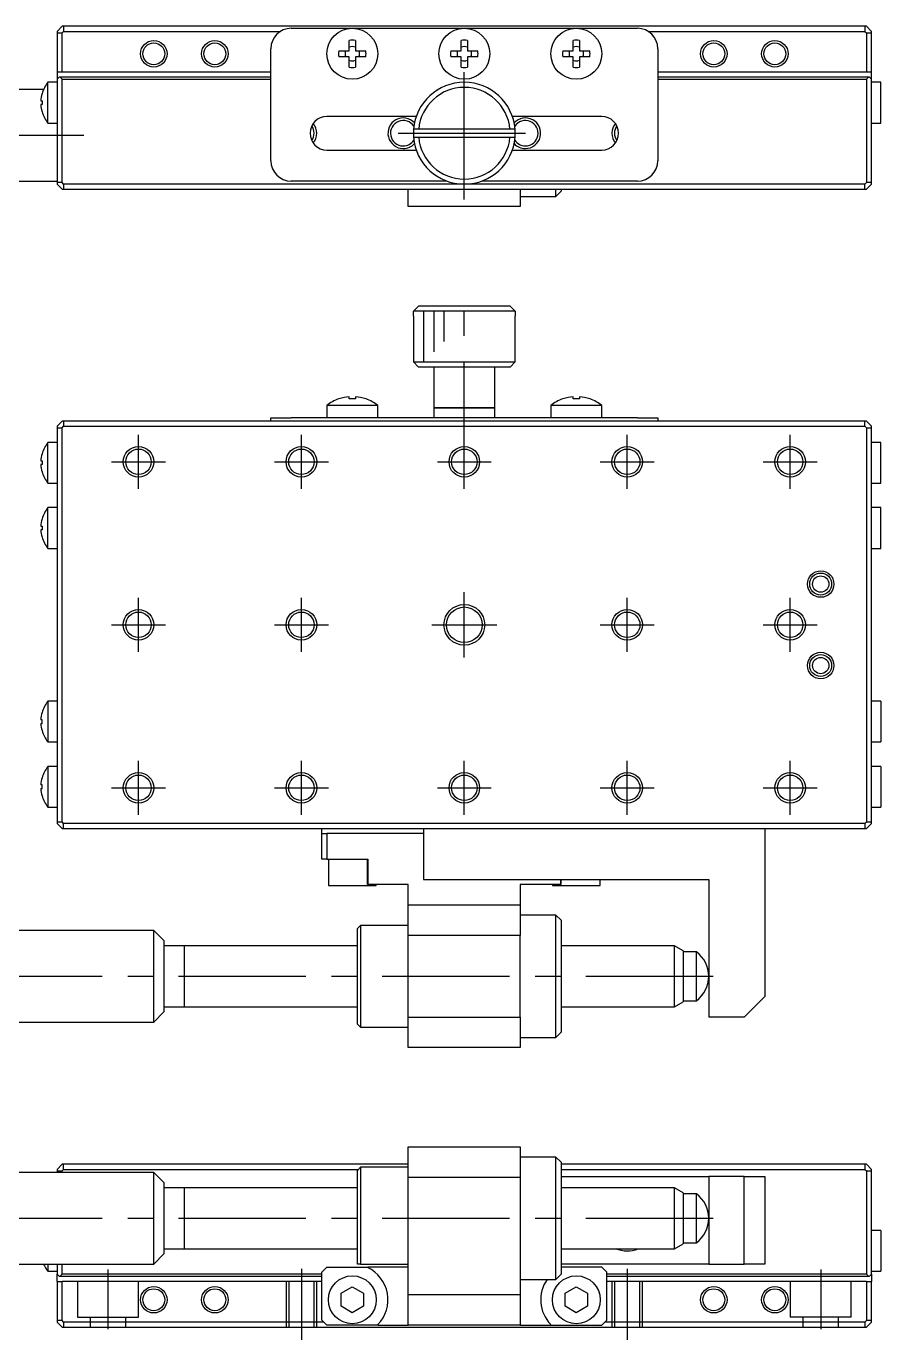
# Model space of a CAD drawing. Extents: x 14 to 300, y 13 to 155.
# Drawn here: x 73.8 to 157.7, y 25.9 to 154.8 of the extents above; entities that cross this region are included whole.
import ezdxf

# ---------------------------------------------------------------- set-up
doc = ezdxf.new("R2010")
doc.units = 0
doc.header["$LTSCALE"] = 10
doc.linetypes.add('CENTER', pattern=[2, 1.25, -0.25, 0.25, -0.25])
doc.linetypes.add('DASHED', pattern=[3.5, 2, -1.5])
doc.layers.get('0').update_dxf_attribs({"linetype": 'CONTINUOUS'})
doc.layers.add('CENTER', color=1, linetype='CENTER')

msp = doc.modelspace()

# ---------------------------------------------------------------- linework, layer by layer
at = {"color": 7, "linetype": 'CONTINUOUS'}
for p, q in [((77.325071, 154.84), (76.825071, 154.34)), ((77.475071, 154.84), (77.325071, 154.84)), ((77.475071, 154.84), (77.475071, 154.34)), ((156.175071, 154.84), (77.475071, 154.84)), ((156.175071, 154.84), (156.175071, 154.34)), ((156.325071, 154.84), (156.175071, 154.84)), ((156.325071, 154.84), (156.825071, 154.34)), ((76.825071, 154.34), (76.825071, 154.19)), ((76.825071, 154.19), (76.825071, 150.34)), ((76.825071, 154.19), (77.325071, 154.19)), ((77.325071, 154.19), (77.475071, 154.34)), ((77.325071, 150.34), (77.325071, 154.19)), ((77.475071, 154.34), (98.771505, 154.34)), ((99.825071, 154.64), (105.825071, 154.64)), ((105.525071, 152.44), (105.525071, 153.456245)), ((105.825071, 154.64), (116.825071, 154.64)), ((106.125071, 153.456245), (106.125071, 152.44)), ((116.525071, 152.44), (116.525071, 153.456245)), ((116.825071, 154.64), (127.825071, 154.64)), ((117.125071, 153.456245), (117.125071, 152.44)), ((127.525071, 152.44), (127.525071, 153.456245)), ((127.825071, 154.64), (133.825071, 154.64)), ((128.125071, 153.456245), (128.125071, 152.44)), ((134.878636, 154.34), (156.175071, 154.34)), ((156.175071, 154.34), (156.325071, 154.19)), ((156.325071, 154.19), (156.325071, 150.34)), ((156.325071, 154.19), (156.825071, 154.19)), ((156.825071, 154.19), (156.825071, 154.34)), ((156.825071, 150.34), (156.825071, 154.19)), ((97.825071, 141.64), (97.825071, 152.64)), ((104.508826, 152.44), (105.525071, 152.44)), ((106.125071, 152.44), (107.141315, 152.44)), ((115.508826, 152.44), (116.525071, 152.44)), ((117.125071, 152.44), (118.141315, 152.44)), ((126.508826, 152.44), (127.525071, 152.44)), ((128.125071, 152.44), (129.141315, 152.44)), ((135.825071, 152.64), (135.825071, 141.64)), ((105.525071, 151.84), (104.508826, 151.84)), ((105.525071, 150.823755), (105.525071, 151.84)), ((106.125071, 151.84), (106.125071, 150.823755)), ((107.141315, 151.84), (106.125071, 151.84)), ((116.525071, 151.84), (115.508826, 151.84)), ((116.525071, 150.823755), (116.525071, 151.84)), ((118.141315, 151.84), (117.125071, 151.84)), ((117.125071, 151.84), (117.125071, 150.823755)), ((127.525071, 151.84), (126.508826, 151.84)), ((127.525071, 150.823755), (127.525071, 151.84)), ((129.141315, 151.84), (128.125071, 151.84)), ((128.125071, 151.84), (128.125071, 150.823755)), ((77.325071, 150.34), (76.825071, 150.34)), ((76.825071, 150.34), (76.825071, 149.64)), ((77.025071, 149.84), (76.825071, 149.64)), ((76.825071, 149.64), (76.825071, 148.14)), ((77.125071, 149.84), (77.025071, 149.84)), ((97.825071, 149.84), (77.125071, 149.84)), ((77.325071, 149.64), (77.125071, 149.84)), ((97.825071, 150.34), (77.325071, 150.34)), ((77.325071, 139.49), (77.325071, 149.64)), ((77.325071, 149.64), (97.825071, 149.64)), ((156.325071, 150.34), (135.825071, 150.34)), ((156.525071, 149.84), (135.825071, 149.84)), ((135.825071, 149.64), (156.325071, 149.64)), ((156.825071, 150.34), (156.325071, 150.34)), ((156.525071, 149.84), (156.325071, 149.64)), ((156.325071, 149.64), (156.325071, 139.49)), ((156.625071, 149.84), (156.525071, 149.84)), ((156.825071, 149.64), (156.625071, 149.84)), ((156.825071, 149.64), (156.825071, 150.34)), ((156.825071, 148.14), (156.825071, 149.64)), ((75.501032, 148.64), (70.825071, 148.64)), ((75.927071, 145.34), (75.927071, 149.34)), ((76.825071, 149.34), (75.927071, 149.34)), ((157.72307, 149.34), (156.825071, 149.34)), ((157.72307, 145.34), (157.72307, 149.34)), ((75.235212, 147.52), (75.355549, 147.52)), ((75.355549, 147.16), (75.235212, 147.16)), ((75.350926, 148.228616), (75.355549, 148.226361)), ((75.355549, 147.52), (75.355549, 147.16)), ((76.825071, 148.14), (76.825071, 146.54)), ((156.825071, 146.54), (156.825071, 148.14)), ((75.355549, 146.453639), (75.350926, 146.451384)), ((76.825071, 146.54), (76.825071, 139.49)), ((112.105166, 145.99), (103.325071, 145.99)), ((130.325071, 145.99), (121.544975, 145.99)), ((156.825071, 139.49), (156.825071, 146.54)), ((75.927071, 145.34), (76.825071, 145.34)), ((112.342884, 144.74), (111.841096, 144.74)), ((121.307258, 144.74), (112.342884, 144.74)), ((121.809045, 144.74), (121.307258, 144.74)), ((156.825071, 145.34), (157.72307, 145.34)), ((111.841096, 143.94), (112.342884, 143.94)), ((112.342884, 143.94), (121.307258, 143.94)), ((121.307258, 143.94), (121.809045, 143.94)), ((103.325071, 142.69), (112.105166, 142.69)), ((121.544975, 142.69), (130.325071, 142.69)), ((70.825071, 139.64), (76.825071, 139.64)), ((77.325071, 139.49), (76.825071, 139.49)), ((76.825071, 139.49), (76.825071, 139.34)), ((76.825071, 139.34), (77.325071, 138.84)), ((77.475071, 139.34), (77.325071, 139.49)), ((116.825071, 139.34), (77.475071, 139.34)), ((77.475071, 139.34), (77.475071, 138.84)), ((115.119198, 139.64), (99.825071, 139.64)), ((156.175071, 139.34), (116.825071, 139.34)), ((133.825071, 139.64), (118.530943, 139.64)), ((156.325071, 139.49), (156.175071, 139.34)), ((156.175071, 138.84), (156.175071, 139.34)), ((156.825071, 139.49), (156.325071, 139.49)), ((156.325071, 138.84), (156.825071, 139.34)), ((156.825071, 139.34), (156.825071, 139.49)), ((77.325071, 138.84), (77.475071, 138.84)), ((77.475071, 138.84), (156.175071, 138.84)), ((111.325071, 137.14), (111.325071, 138.84)), ((122.325071, 138.84), (122.325071, 137.14)), ((122.325071, 138.14), (125.825071, 138.14)), ((125.825071, 138.14), (125.825071, 138.84)), ((125.825071, 138.14), (126.325071, 138.64)), ((126.325071, 138.84), (126.325071, 138.64)), ((126.325071, 138.84), (126.325071, 138.64)), ((156.175071, 138.84), (156.325071, 138.84)), ((122.325071, 137.14), (111.325071, 137.14)), ((111.825071, 126.39), (111.841096, 126.39)), ((111.825071, 126.39), (111.825071, 121.89)), ((111.841096, 126.89), (112.342884, 127.39)), ((121.809045, 126.89), (111.841096, 126.89)), ((111.841096, 126.39), (111.841096, 126.89)), ((112.342884, 127.39), (121.307258, 127.39)), ((121.307258, 127.39), (121.809045, 126.89)), ((121.809045, 126.89), (121.809045, 126.39)), ((121.809045, 126.39), (121.825071, 126.39)), ((121.825071, 121.89), (121.825071, 126.39)), ((111.825071, 121.89), (121.825071, 121.89)), ((111.825071, 121.89), (112.325071, 121.39)), ((121.325071, 121.39), (112.325071, 121.39)), ((113.825071, 121.39), (113.825071, 117.39)), ((119.825071, 117.39), (119.825071, 121.39)), ((121.325071, 121.39), (121.825071, 121.89)), ((108.325071, 117.612499), (103.325071, 117.612499)), ((103.325071, 117.612499), (103.325071, 116.39)), ((104.508826, 118.255302), (104.475071, 118.255302)), ((105.525071, 118.255302), (105.525071, 118.467436)), ((106.125071, 118.255302), (105.525071, 118.255302)), ((106.125071, 118.467436), (106.125071, 118.255302)), ((107.175071, 118.255302), (107.141315, 118.255302)), ((108.325071, 116.39), (108.325071, 117.612499)), ((113.825071, 117.39), (119.825071, 117.39)), ((119.825071, 117.39), (113.825071, 117.39)), ((113.825071, 117.39), (113.825071, 116.39)), ((119.825071, 116.39), (119.825071, 117.39)), ((130.325071, 117.612499), (125.325071, 117.612499)), ((125.325071, 117.612499), (125.325071, 116.39)), ((126.508826, 118.255302), (126.475071, 118.255302)), ((127.525071, 118.255302), (127.525071, 118.467436)), ((128.125071, 118.255302), (127.525071, 118.255302)), ((128.125071, 118.467436), (128.125071, 118.255302)), ((129.175071, 118.255302), (129.141315, 118.255302)), ((130.325071, 116.39), (130.325071, 117.612499)), ((77.325071, 116.09), (76.825071, 115.59)), ((77.475071, 116.09), (77.325071, 116.09)), ((77.475071, 116.09), (77.475071, 115.59)), ((156.175071, 116.09), (77.475071, 116.09)), ((97.825071, 116.09), (97.825071, 116.39)), ((97.825071, 116.39), (99.825071, 116.39)), ((133.825071, 116.39), (99.825071, 116.39)), ((133.825071, 116.39), (135.825071, 116.39)), ((135.825071, 116.39), (135.825071, 116.09)), ((156.175071, 115.59), (156.175071, 116.09)), ((156.325071, 116.09), (156.175071, 116.09)), ((156.825071, 115.59), (156.325071, 116.09)), ((76.825071, 115.59), (76.825071, 115.44)), ((76.825071, 115.44), (77.325071, 115.44)), ((76.825071, 115.44), (76.825071, 113.99)), ((77.325071, 115.44), (77.475071, 115.59)), ((77.325071, 76.74), (77.325071, 115.44)), ((77.475071, 115.59), (156.175071, 115.59)), ((156.175071, 115.59), (156.325071, 115.44)), ((156.325071, 115.44), (156.325071, 76.74)), ((156.325071, 115.44), (156.825071, 115.44)), ((156.825071, 115.44), (156.825071, 115.59)), ((156.825071, 113.99), (156.825071, 115.44)), ((75.927071, 109.99), (75.927071, 113.99)), ((76.825071, 113.99), (75.927071, 113.99)), ((76.825071, 113.99), (76.825071, 106.39)), ((156.825071, 106.39), (156.825071, 113.99)), ((157.72307, 113.99), (156.825071, 113.99)), ((157.72307, 109.99), (157.72307, 113.99)), ((75.235212, 112.17), (75.355549, 112.17)), ((75.350926, 112.878616), (75.355549, 112.876361)), ((75.350926, 112.878616), (75.355549, 112.876361)), ((75.355549, 112.17), (75.355549, 111.81)), ((75.355549, 111.81), (75.235212, 111.81)), ((75.355549, 111.103639), (75.350926, 111.101384)), ((75.355549, 111.103639), (75.350926, 111.101384)), ((75.927071, 109.99), (76.825071, 109.99)), ((156.825071, 109.99), (157.72307, 109.99)), ((75.927071, 103.59), (75.927071, 107.59)), ((76.825071, 107.59), (75.927071, 107.59)), ((157.72307, 107.59), (156.825071, 107.59)), ((157.72307, 103.59), (157.72307, 107.59)), ((75.235212, 105.77), (75.355549, 105.77)), ((75.350926, 106.478616), (75.355549, 106.476361)), ((75.350926, 106.478616), (75.355549, 106.476361)), ((75.355549, 105.77), (75.355549, 105.41)), ((76.825071, 106.39), (76.825071, 104.79)), ((156.825071, 104.79), (156.825071, 106.39)), ((75.355549, 105.41), (75.235212, 105.41)), ((75.355549, 104.703639), (75.350926, 104.701384)), ((75.355549, 104.703639), (75.350926, 104.701384)), ((76.825071, 104.79), (76.825071, 87.39)), ((156.825071, 87.39), (156.825071, 104.79)), ((75.927071, 103.59), (76.825071, 103.59)), ((156.825071, 103.59), (157.72307, 103.59)), ((75.927071, 88.59), (75.927071, 84.59)), ((76.825071, 88.59), (75.927071, 88.59)), ((157.72307, 88.59), (156.825071, 88.59)), ((157.72307, 88.59), (157.72307, 84.59)), ((75.355549, 86.77), (75.235212, 86.77)), ((75.235212, 86.41), (75.355549, 86.41)), ((75.355549, 87.476361), (75.350926, 87.478616)), ((75.355549, 87.476361), (75.350926, 87.478616)), ((75.355549, 86.41), (75.355549, 86.77)), ((76.825071, 87.39), (76.825071, 85.79)), ((156.825071, 85.79), (156.825071, 87.39)), ((75.350926, 85.701384), (75.355549, 85.703639)), ((75.350926, 85.701384), (75.355549, 85.703639)), ((76.825071, 85.79), (76.825071, 78.19)), ((156.825071, 78.19), (156.825071, 85.79)), ((75.927071, 84.59), (76.825071, 84.59)), ((156.825071, 84.59), (157.72307, 84.59)), ((75.927071, 82.19), (75.927071, 78.19)), ((76.825071, 82.19), (75.927071, 82.19)), ((157.72307, 82.19), (156.825071, 82.19)), ((157.72307, 82.19), (157.72307, 78.19)), ((75.355549, 80.37), (75.235212, 80.37)), ((75.235212, 80.01), (75.355549, 80.01)), ((75.355549, 81.076361), (75.350926, 81.078616)), ((75.355549, 81.076361), (75.350926, 81.078616)), ((75.355549, 80.01), (75.355549, 80.37)), ((75.350926, 79.301384), (75.355549, 79.303639)), ((75.350926, 79.301384), (75.355549, 79.303639)), ((75.927071, 78.19), (76.825071, 78.19)), ((76.825071, 78.19), (76.825071, 76.74)), ((156.825071, 76.74), (156.825071, 78.19)), ((156.825071, 78.19), (157.72307, 78.19)), ((76.825071, 76.74), (76.825071, 76.59)), ((76.825071, 76.74), (77.325071, 76.74)), ((76.825071, 76.59), (77.325071, 76.09)), ((77.475071, 76.59), (77.325071, 76.74)), ((77.325071, 76.09), (77.475071, 76.09)), ((77.475071, 76.09), (77.475071, 76.59)), ((156.175071, 76.59), (77.475071, 76.59)), ((77.475071, 76.09), (156.175071, 76.09)), ((102.825071, 75.59), (102.825071, 76.09)), ((112.825071, 76.09), (112.825071, 71.09)), ((146.325071, 76.09), (146.325071, 59.59)), ((156.325071, 76.74), (156.175071, 76.59)), ((156.175071, 76.59), (156.175071, 76.09)), ((156.175071, 76.09), (156.325071, 76.09)), ((156.325071, 76.74), (156.825071, 76.74)), ((156.325071, 76.09), (156.825071, 76.59)), ((156.825071, 76.59), (156.825071, 76.74)), ((102.825071, 73.09), (102.825071, 75.59)), ((102.825071, 75.59), (103.325071, 75.59)), ((103.325071, 75.59), (103.325071, 73.09)), ((112.825071, 75.59), (103.325071, 75.59)), ((103.325071, 73.09), (102.825071, 73.09)), ((103.325071, 73.09), (107.339517, 73.09)), ((103.475071, 73.09), (103.475071, 70.49)), ((107.330416, 70.59), (107.330416, 73.09)), ((107.339517, 73.09), (107.339517, 70.59)), ((112.825071, 71.09), (140.825071, 71.09)), ((126.310624, 70.59), (126.310624, 71.09)), ((126.319725, 71.09), (126.319725, 70.59)), ((130.175071, 70.49), (130.175071, 71.09)), ((140.825071, 71.09), (140.825071, 57.59)), ((103.475071, 70.49), (108.175071, 70.49)), ((107.339517, 70.59), (107.330416, 70.59)), ((111.325071, 70.59), (107.339517, 70.59)), ((108.175071, 70.49), (108.175071, 70.59)), ((111.325071, 68.59), (111.325071, 70.59)), ((126.310624, 70.59), (122.325071, 70.59)), ((122.325071, 70.59), (122.325071, 68.59)), ((125.475071, 70.59), (125.475071, 70.49)), ((125.475071, 70.49), (130.175071, 70.49)), ((126.319725, 70.59), (126.310624, 70.59)), ((111.325071, 65.59), (111.325071, 68.59)), ((111.325071, 68.59), (122.325071, 68.59)), ((122.325071, 68.59), (122.325071, 65.59)), ((125.825071, 67.59), (122.325071, 67.59)), ((125.825071, 55.59), (125.825071, 67.59)), ((126.325071, 67.09), (125.825071, 67.59)), ((126.325071, 67.09), (126.325071, 56.09)), ((86.325071, 66.09), (70.825071, 66.09)), ((86.325071, 57.09), (86.325071, 66.09)), ((87.325071, 65.09), (86.325071, 66.09)), ((106.625071, 66.59), (106.325071, 66.29)), ((106.325071, 64.59), (106.325071, 66.29)), ((106.325071, 56.89), (106.325071, 66.29)), ((106.625071, 66.59), (106.625071, 56.59)), ((111.325071, 66.59), (106.625071, 66.59)), ((87.325071, 65.09), (87.325071, 58.09)), ((89.325071, 64.59), (87.325071, 64.59)), ((89.325071, 64.59), (89.320071, 64.59)), ((89.325071, 64.590005), (89.325071, 58.589995)), ((89.330071, 64.59), (89.325071, 64.59)), ((106.325071, 64.59), (89.325071, 64.59)), ((122.325071, 65.59), (111.325071, 65.59)), ((111.325071, 57.59), (111.325071, 65.59)), ((122.325071, 57.59), (122.325071, 65.59)), ((137.459045, 64.59), (126.325071, 64.59)), ((137.459045, 58.59), (137.459045, 64.59)), ((138.325071, 64.09), (137.459045, 64.59)), ((138.325071, 64.09), (138.325071, 59.09)), ((139.625071, 63.99), (138.325071, 63.99)), ((139.625071, 61.59), (139.625071, 63.99)), ((139.625071, 59.19), (139.625071, 61.59)), ((144.325071, 57.59), (146.325071, 59.59)), ((86.325071, 57.09), (87.325071, 58.09)), ((87.325071, 58.59), (89.325071, 58.59)), ((89.320071, 58.59), (89.325071, 58.59)), ((89.325071, 58.59), (89.330071, 58.59)), ((89.325071, 58.59), (106.325071, 58.59)), ((106.325071, 56.89), (106.325071, 58.59)), ((126.325071, 58.59), (137.459045, 58.59)), ((137.459045, 58.59), (138.325071, 59.09)), ((138.325071, 59.19), (139.625071, 59.19)), ((70.825071, 57.09), (86.325071, 57.09)), ((106.325071, 56.89), (106.625071, 56.59)), ((111.325071, 57.59), (122.325071, 57.59)), ((111.325071, 54.59), (111.325071, 57.59)), ((122.325071, 57.59), (122.325071, 54.59)), ((144.325071, 57.59), (140.825071, 57.59)), ((106.625071, 56.59), (111.325071, 56.59)), ((122.325071, 55.59), (125.825071, 55.59)), ((125.825071, 55.59), (126.325071, 56.09)), ((122.325071, 54.59), (111.325071, 54.59)), ((111.325071, 44.84), (122.325071, 44.84)), ((111.325071, 41.84), (111.325071, 44.84)), ((122.325071, 44.84), (122.325071, 41.84)), ((125.825071, 43.84), (122.325071, 43.84)), ((126.325071, 43.34), (125.825071, 43.84)), ((125.825071, 31.84), (125.825071, 43.84)), ((76.825071, 42.64), (77.325071, 43.14)), ((76.825071, 42.64), (76.825071, 42.49)), ((77.475071, 43.14), (77.325071, 43.14)), ((77.325071, 42.49), (77.475071, 42.64)), ((77.475071, 42.64), (77.475071, 43.14)), ((111.325071, 43.14), (77.475071, 43.14)), ((77.475071, 42.64), (106.425071, 42.64)), ((106.625071, 42.84), (106.325071, 42.54)), ((106.625071, 42.84), (106.625071, 33.320446)), ((111.325071, 42.84), (106.625071, 42.84)), ((126.325071, 43.34), (126.325071, 32.34)), ((156.175071, 43.14), (126.325071, 43.14)), ((126.325071, 42.64), (156.175071, 42.64)), ((156.325071, 43.14), (156.175071, 43.14)), ((156.175071, 43.14), (156.175071, 42.64)), ((156.175071, 42.64), (156.325071, 42.49)), ((156.325071, 43.14), (156.825071, 42.64)), ((156.825071, 42.49), (156.825071, 42.64)), ((86.325071, 42.34), (70.825071, 42.34)), ((76.825071, 42.49), (77.325071, 42.49)), ((76.825071, 42.49), (76.825071, 42.34)), ((77.325071, 42.34), (77.325071, 42.49)), ((86.325071, 33.34), (86.325071, 42.34)), ((87.325071, 41.34), (86.325071, 42.34)), ((87.325071, 41.34), (87.325071, 34.34)), ((106.325071, 40.84), (106.325071, 42.54)), ((106.325071, 33.3279), (106.325071, 42.54)), ((111.325071, 30.34), (111.325071, 41.84)), ((122.325071, 41.84), (111.325071, 41.84)), ((122.325071, 41.84), (122.325071, 30.34)), ((126.325071, 41.94), (140.825071, 41.94)), ((140.825071, 41.94), (140.825071, 33.34)), ((144.325071, 41.94), (140.825071, 41.94)), ((144.325071, 33.34), (144.325071, 41.94)), ((144.325071, 41.94), (146.325071, 41.94)), ((146.325071, 41.94), (146.325071, 33.34)), ((156.325071, 42.49), (156.325071, 32.34)), ((156.325071, 42.49), (156.825071, 42.49)), ((156.825071, 35.44), (156.825071, 42.49)), ((89.330071, 40.84), (87.325071, 40.84)), ((106.325051, 40.84), (89.320071, 40.84)), ((89.325071, 40.840005), (89.325071, 37.84)), ((89.325071, 40.840005), (89.325071, 34.839995)), ((137.459045, 40.84), (126.32509, 40.84)), ((137.459045, 34.84), (137.459045, 40.84)), ((138.325071, 40.34), (137.459045, 40.84)), ((138.325071, 40.34), (138.325071, 37.84)), ((139.625071, 40.24), (138.325071, 40.24)), ((139.625071, 35.44), (139.625071, 40.24)), ((138.325071, 37.84), (138.325071, 35.34)), ((157.72307, 36.64), (156.825071, 36.64)), ((157.72307, 36.64), (157.72307, 32.64)), ((87.325071, 34.84), (89.325071, 34.84)), ((89.320071, 34.84), (89.325071, 34.84)), ((89.325071, 34.84), (106.325051, 34.84)), ((89.325071, 34.84), (89.330071, 34.84)), ((106.325071, 33.352469), (106.325071, 34.84)), ((126.32509, 34.84), (137.459045, 34.84)), ((137.459045, 34.84), (138.325071, 35.34)), ((138.325071, 35.44), (139.625071, 35.44)), ((156.825071, 33.84), (156.825071, 35.44)), ((86.325071, 33.34), (87.325071, 34.34)), ((156.825071, 32.34), (156.825071, 33.84)), ((70.825071, 33.34), (86.325071, 33.34)), ((75.927071, 33.34), (75.927071, 32.64)), ((75.927071, 32.64), (76.825071, 32.64)), ((76.825071, 33.34), (76.825071, 32.34)), ((76.825071, 32.34), (77.025071, 32.14)), ((76.825071, 31.64), (76.825071, 32.34)), ((77.125071, 32.14), (77.325071, 32.34)), ((77.325071, 32.34), (77.325071, 33.34)), ((102.825071, 32.34), (77.325071, 32.34)), ((103.325071, 33.04), (102.825071, 32.54)), ((102.825071, 27.84), (102.825071, 32.54)), ((103.325071, 33.04), (107.339517, 33.04)), ((106.325071, 33.352469), (106.325071, 33.3279)), ((106.625071, 33.320446), (106.325071, 33.3279)), ((106.625071, 33.320446), (111.325071, 33.320446)), ((107.339517, 33.04), (107.330416, 32.999736)), ((111.325071, 33.04), (107.339517, 33.04)), ((125.825071, 31.84), (126.325071, 32.34)), ((140.825071, 33.34), (126.325071, 33.34)), ((130.325071, 33.04), (126.325071, 33.04)), ((130.825071, 32.54), (130.325071, 33.04)), ((130.825071, 27.84), (130.825071, 32.54)), ((156.325071, 32.34), (130.825071, 32.34)), ((140.825071, 33.34), (144.325071, 33.34)), ((146.325071, 33.34), (144.325071, 33.34)), ((156.325071, 32.34), (156.525071, 32.14)), ((156.625071, 32.14), (156.825071, 32.34)), ((156.825071, 32.64), (157.72307, 32.64)), ((156.825071, 32.34), (156.825071, 31.64)), ((76.825071, 31.64), (76.825071, 27.79)), ((76.825071, 31.64), (77.325071, 31.64)), ((77.025071, 32.14), (77.125071, 32.14)), ((77.125071, 32.14), (102.825071, 32.14)), ((77.325071, 27.79), (77.325071, 31.64)), ((102.825071, 31.64), (77.325071, 31.64)), ((104.725071, 30.475085), (105.825071, 31.110171)), ((105.825071, 31.110171), (106.925071, 30.475085)), ((122.325071, 31.84), (125.825071, 31.84)), ((126.725071, 30.475085), (127.825071, 31.110171)), ((127.825071, 31.110171), (128.925071, 30.475085)), ((130.825071, 32.14), (156.525071, 32.14)), ((156.325071, 31.64), (130.825071, 31.64)), ((156.325071, 31.64), (156.325071, 27.79)), ((156.325071, 31.64), (156.825071, 31.64)), ((156.525071, 32.14), (156.625071, 32.14)), ((156.825071, 27.79), (156.825071, 31.64)), ((104.725071, 29.204915), (104.725071, 30.475085)), ((106.925071, 30.475085), (106.925071, 29.204915)), ((111.325071, 27.34), (111.325071, 30.34)), ((111.325071, 30.34), (122.325071, 30.34)), ((122.325071, 30.34), (122.325071, 27.34)), ((126.725071, 29.204915), (126.725071, 30.475085)), ((128.925071, 30.475085), (128.925071, 29.204915)), ((105.825071, 28.569829), (104.725071, 29.204915)), ((106.925071, 29.204915), (105.825071, 28.569829)), ((127.825071, 28.569829), (126.725071, 29.204915)), ((128.925071, 29.204915), (127.825071, 28.569829)), ((76.825071, 27.79), (76.825071, 27.64)), ((77.325071, 27.79), (76.825071, 27.79)), ((76.825071, 27.64), (77.325071, 27.14)), ((77.475071, 27.64), (77.325071, 27.79)), ((77.325071, 27.14), (77.475071, 27.14)), ((77.475071, 27.64), (77.475071, 27.14)), ((103.025071, 27.64), (77.475071, 27.64)), ((77.475071, 27.14), (156.175071, 27.14)), ((102.825071, 27.84), (103.325071, 27.34)), ((108.372598, 27.34), (103.325071, 27.34)), ((108.343226, 27.409179), (108.372598, 27.34)), ((108.372598, 27.34), (111.325071, 27.34)), ((122.325071, 27.34), (111.325071, 27.34)), ((122.325071, 27.34), (125.277543, 27.34)), ((125.277543, 27.34), (125.306915, 27.409179)), ((125.277543, 27.34), (130.325071, 27.34)), ((130.325071, 27.34), (130.825071, 27.84)), ((156.175071, 27.64), (130.625071, 27.64)), ((156.325071, 27.79), (156.175071, 27.64)), ((156.175071, 27.64), (156.175071, 27.14)), ((156.175071, 27.14), (156.325071, 27.14)), ((156.825071, 27.79), (156.325071, 27.79)), ((156.825071, 27.64), (156.325071, 27.14)), ((156.825071, 27.64), (156.825071, 27.79))]:
    msp.add_line(p, q, dxfattribs=at)
at = {"color": 3, "linetype": 'CONTINUOUS'}
for p, q in [((112.825071, 126.89), (112.825071, 121.89)), ((113.825071, 126.89), (113.825071, 122.89)), ((114.825071, 126.89), (114.825071, 123.89))]:
    msp.add_line(p, q, dxfattribs=at)
at = {"color": 3, "linetype": 'DASHED'}
for p, q in [((78.825071, 31.64), (78.825071, 28.14)), ((84.825071, 28.14), (84.825071, 31.64)), ((99.325076, 31.64), (99.325076, 27.14)), ((99.575071, 31.64), (99.575071, 27.14)), ((102.075071, 27.14), (102.075071, 31.64)), ((102.325066, 27.14), (102.325066, 31.64)), ((131.325076, 31.64), (131.325076, 27.14)), ((131.575071, 31.64), (131.575071, 27.14)), ((134.075071, 27.14), (134.075071, 31.64)), ((134.325066, 27.14), (134.325066, 31.64)), ((148.825071, 31.64), (148.825071, 28.14)), ((154.825071, 28.14), (154.825071, 31.64)), ((78.825071, 28.14), (84.825071, 28.14)), ((80.075071, 28.14), (80.075071, 27.14)), ((83.575071, 27.14), (83.575071, 28.14)), ((154.825071, 28.14), (148.825071, 28.14)), ((150.075071, 28.14), (150.075071, 27.14)), ((153.575071, 27.14), (153.575071, 28.14))]:
    msp.add_line(p, q, dxfattribs=at)
at = {"color": 3, "linetype": 'CONTINUOUS'}
for centre, radius in [((86.325071, 152.14), 1.3), ((92.325071, 152.14), 1.3), ((141.325071, 152.14), 1.3), ((147.325071, 152.14), 1.3), ((84.825071, 112.09), 1.5), ((100.825071, 112.09), 1.5), ((116.825071, 112.09), 1.5), ((132.825071, 112.09), 1.5), ((148.825071, 112.09), 1.5), ((151.825071, 100.09), 1.3), ((84.825071, 96.09), 1.5), ((100.825071, 96.09), 1.5), ((132.825071, 96.09), 1.5), ((148.825071, 96.09), 1.5), ((151.825071, 92.09), 1.3), ((84.825071, 80.09), 1.5), ((100.825071, 80.09), 1.5), ((116.825071, 80.09), 1.5), ((132.825071, 80.09), 1.5), ((148.825071, 80.09), 1.5), ((86.325071, 29.84), 1.3), ((92.325071, 29.84), 1.3), ((141.325071, 29.84), 1.3), ((147.325071, 29.84), 1.3)]:
    msp.add_circle(centre, radius, dxfattribs=at)
at = {"color": 7, "linetype": 'CONTINUOUS'}
for centre, radius in [((105.825071, 152.14), 2.5), ((116.825071, 152.14), 2.5), ((127.825071, 152.14), 2.5), ((86.325071, 152.14), 1.075), ((92.325071, 152.14), 1.075), ((141.325071, 152.14), 1.075), ((147.325071, 152.14), 1.075), ((84.825071, 112.09), 1.25), ((100.825071, 112.09), 1.25), ((116.825071, 112.09), 1.25), ((132.825071, 112.09), 1.25), ((148.825071, 112.09), 1.25), ((151.825071, 100.09), 1.075), ((151.825071, 100.09), 0.8), ((116.825071, 96.09), 2), ((84.825071, 96.09), 1.25), ((100.825071, 96.09), 1.25), ((116.825071, 96.09), 1.75), ((132.825071, 96.09), 1.25), ((148.825071, 96.09), 1.25), ((151.825071, 92.09), 1.075), ((151.825071, 92.09), 0.8), ((84.825071, 80.09), 1.25), ((100.825071, 80.09), 1.25), ((116.825071, 80.09), 1.25), ((132.825071, 80.09), 1.25), ((148.825071, 80.09), 1.25), ((105.825071, 29.84), 2.35), ((127.825071, 29.84), 2.35), ((86.325071, 29.84), 1.075), ((92.325071, 29.84), 1.075), ((141.325071, 29.84), 1.075), ((147.325071, 29.84), 1.075)]:
    msp.add_circle(centre, radius, dxfattribs=at)
for centre, radius, start, end in [((99.825071, 152.64), 2, 90, 180), ((105.825071, 152.14), 1.35, 77.160412, 102.839588), ((116.825071, 152.14), 1.35, 77.160412, 102.839588), ((127.825071, 152.14), 1.35, 77.160412, 102.839588), ((133.825071, 152.64), 2, 0, 90), ((105.825071, 152.14), 1.35, 167.160412, 192.839588), ((105.825071, 152.14), 0.708484, 154.948092, 205.051908), ((105.825071, 152.14), 0.708484, 64.948092, 115.051908), ((105.825071, 152.14), 0.708484, 334.948092, 25.051908), ((105.825071, 152.14), 1.35, 347.160412, 12.839588), ((116.825071, 152.14), 1.35, 167.160412, 192.839588), ((116.825071, 152.14), 0.708484, 154.948092, 205.051908), ((116.825071, 152.14), 0.708484, 64.948092, 115.051908), ((116.825071, 152.14), 0.708484, 334.948092, 25.051908), ((116.825071, 152.14), 1.35, 347.160412, 12.839588), ((127.825071, 152.14), 1.35, 167.160412, 192.839588), ((127.825071, 152.14), 0.708484, 154.948092, 205.051908), ((127.825071, 152.14), 0.708484, 64.948092, 115.051908), ((127.825071, 152.14), 0.708484, 334.948092, 25.051908), ((127.825071, 152.14), 1.35, 347.160412, 12.839588), ((105.825071, 152.14), 0.708484, 244.948092, 295.051908), ((116.825071, 152.14), 0.708484, 244.948092, 295.051908), ((127.825071, 152.14), 0.708484, 244.948092, 295.051908), ((105.825071, 152.14), 1.35, 257.160412, 282.839588), ((116.825071, 152.14), 1.35, 257.160412, 282.839588), ((127.825071, 152.14), 1.35, 257.160412, 282.839588), ((78.425071, 147.34), 3.2, 141.317813, 163.877467), ((116.825071, 144.34), 5, 4.588566, 175.411434), ((116.825071, 144.34), 4.5, 5.099689, 174.900311), ((78.425071, 147.34), 3.194933, 163.893288, 176.770291), ((78.425071, 147.34), 3.194933, 183.229709, 196.106712), ((78.425071, 147.34), 3.2, 196.122533, 218.682187), ((103.325071, 144.34), 1.65, 90, 270), ((130.325071, 144.34), 1.65, 270, 90), ((100.825071, 144.34), 1.25, 324.528078, 35.471922), ((110.825071, 144.34), 1.25, 33.12294, 270), ((116.825071, 144.34), 5, 175.411434, 184.588566), ((122.825071, 144.34), 1.25, 270, 146.87706), ((116.825071, 144.34), 5, 355.411434, 4.588566), ((132.825071, 144.34), 1.25, 144.528078, 215.471922), ((110.825071, 144.34), 1.25, 270, 326.87706), ((116.825071, 144.34), 5, 184.588566, 355.411434), ((116.825071, 144.34), 4.5, 185.099689, 354.900311), ((122.825071, 144.34), 1.25, 213.12294, 270), ((99.825071, 141.64), 2, 180, 270), ((133.825071, 141.64), 2, 270, 0), ((105.825071, 114.49), 4, 109.724634, 128.682187), ((105.825071, 114.49), 3.988734, 94.313394, 109.268203), ((105.825071, 114.49), 3.988734, 70.731797, 85.686606), ((105.825071, 114.49), 4, 51.317813, 70.275366), ((127.825071, 114.49), 4, 109.724634, 128.682187), ((127.825071, 114.49), 3.988734, 94.313394, 109.268203), ((127.825071, 114.49), 3.988734, 70.731797, 85.686606), ((127.825071, 114.49), 4, 51.317813, 70.275366), ((78.425071, 111.99), 3.2, 141.317813, 163.877467), ((78.425071, 111.99), 3.194933, 163.893288, 176.770291), ((78.425071, 111.99), 3.194933, 183.229709, 196.106712), ((78.425071, 111.99), 3.2, 196.122533, 218.682187), ((78.425071, 105.59), 3.2, 141.317813, 163.877467), ((78.425071, 105.59), 3.194933, 163.893288, 176.770291), ((78.425071, 105.59), 3.194933, 183.229709, 196.106712), ((78.425071, 105.59), 3.2, 196.122533, 218.682187), ((78.425071, 86.59), 3.2, 141.317813, 163.877467), ((78.425071, 86.59), 3.194933, 163.893288, 176.770291), ((78.425071, 86.59), 3.194933, 183.229709, 196.106712), ((78.425071, 86.59), 3.2, 196.122533, 218.682187), ((78.425071, 80.19), 3.2, 141.317813, 163.877467), ((78.425071, 80.19), 3.194933, 163.893288, 176.770291), ((78.425071, 80.19), 3.194933, 183.229709, 196.106712), ((78.425071, 80.19), 3.2, 196.122533, 218.682187), ((137.825071, 61.59), 3, 0, 53.130102), ((137.825071, 61.59), 3, 306.869898, 0), ((137.825071, 37.84), 3, 0, 53.130102), ((137.825071, 37.84), 3, 306.869898, 0), ((132.825071, 37.64), 3, 248.028784, 291.03947), ((78.425071, 34.64), 3.2, 203.969482, 218.682187), ((105.825071, 29.84), 3.5, 316.010986, 64.526172), ((127.825071, 29.84), 3.5, 145.150096, 223.989014)]:
    msp.add_arc(centre, radius, start, end, dxfattribs=at)
at = {"color": 3, "linetype": 'CONTINUOUS'}
for centre, start, end in [((110.825071, 144.34), 42.598813, 270), ((122.825071, 144.34), 270, 137.401187), ((100.825071, 144.34), 320.383831, 39.050922), ((132.825071, 144.34), 140.383831, 219.616169), ((110.825071, 144.34), 270, 317.401187), ((122.825071, 144.34), 222.598813, 270)]:
    msp.add_arc(centre, 1.5, start, end, dxfattribs=at)
at = {"layer": 'CENTER', "color": 1, "linetype": 'CENTER'}
for p, q in [((116.825071, 137.84), (116.825071, 150.84)), ((48.3, 144.14), (79.45, 144.14)), ((110.325071, 144.34), (123.325071, 144.34)), ((116.825071, 109.44), (116.825071, 129.19)), ((84.825071, 109.44), (84.825071, 114.74)), ((100.825071, 109.44), (100.825071, 114.74)), ((132.825071, 109.44), (132.825071, 114.74)), ((148.825071, 109.44), (148.825071, 114.74)), ((82.175071, 112.09), (87.475071, 112.09)), ((98.175071, 112.09), (103.475071, 112.09)), ((114.175071, 112.09), (119.475071, 112.09)), ((130.175071, 112.09), (135.475071, 112.09)), ((146.175071, 112.09), (151.475071, 112.09)), ((116.825071, 92.89), (116.825071, 99.29)), ((84.825071, 93.44), (84.825071, 98.74)), ((100.825071, 93.44), (100.825071, 98.74)), ((132.825071, 93.44), (132.825071, 98.74)), ((148.825071, 93.44), (148.825071, 98.74)), ((82.175071, 96.09), (87.475071, 96.09)), ((98.175071, 96.09), (103.475071, 96.09)), ((113.625071, 96.09), (120.025071, 96.09)), ((130.175071, 96.09), (135.475071, 96.09)), ((146.175071, 96.09), (151.475071, 96.09)), ((84.825071, 77.44), (84.825071, 82.74)), ((100.825071, 77.44), (100.825071, 82.74)), ((116.825071, 77.44), (116.825071, 82.74)), ((132.825071, 77.44), (132.825071, 82.74)), ((148.825071, 77.44), (148.825071, 82.74)), ((82.175071, 80.09), (87.475071, 80.09)), ((98.175071, 80.09), (103.475071, 80.09)), ((114.175071, 80.09), (119.475071, 80.09)), ((130.175071, 80.09), (135.475071, 80.09)), ((146.175071, 80.09), (151.475071, 80.09)), ((48.77, 61.59), (143, 61.59)), ((48.77, 37.84), (142.72, 37.84)), ((81.825071, 32.815), (81.825071, 26.965)), ((100.825071, 32.865), (100.825071, 25.915)), ((132.825071, 32.865), (132.825071, 25.915)), ((151.825071, 32.815), (151.825071, 26.965))]:
    msp.add_line(p, q, dxfattribs=at)

doc.saveas('drawing.dxf')
